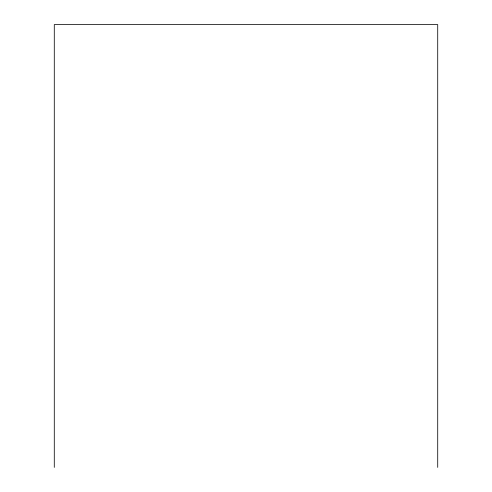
<?xml version="1.0" encoding="UTF-8"?>
<svg xmlns="http://www.w3.org/2000/svg" width="492" height="492" viewBox="0 0 492 492"><rect width="100%" height="100%" fill="white"/><g stroke="black" fill="none" stroke-linecap="round" stroke-linejoin="round"><path stroke-width="0.74" d="M437.714 467.4L437.714 24.6L54.286 24.6L54.286 467.4"/></g></svg>
